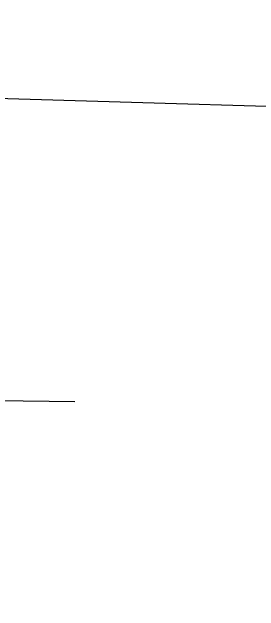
# Model space of a CAD drawing. Header units: inches. Extents: x 191440 to 383551, y 141411 to 284946.
# Drawn here: x 191677.29 to 191681.38, y 141511.02 to 141520.95 of the extents above; entities that cross this region are included whole.
import ezdxf

# ---------------------------------------------------------------- set-up
doc = ezdxf.new("R2010")
doc.units = ezdxf.units.IN
doc.header["$MEASUREMENT"] = 0
for name, color, linetype in [('HOME', 8, 'Continuous'), ('Sanitary', 6, 'Continuous'), ('VP', 7, 'Continuous')]:
    doc.layers.add(name, color=color, linetype=linetype)
doc.styles.add('ROMANS', font='romans', dxfattribs={"height": 1})
doc.dimstyles.new('osama', dxfattribs={"dimtxt": 50, "dimasz": 45, "dimexe": 0.18, "dimexo": 0.0625, "dimgap": 0.2, "dimtad": 0, "dimdec": 0, "dimzin": 0, "dimdsep": 46, "dimtxsty": 'ROMANS', "dimcen": 0, "dimse1": 1, "dimse2": 1, "dimclrd": 3, "dimclre": 3, "dimclrt": 5, "dimadec": 0, "dimazin": 0, "dimtfac": 0.6, "dimtdec": 0, "dimtmove": 2, "dimatfit": 3, "dimfxl": 1, "dimtolj": 1, "dimtzin": 0, "dimarcsym": 0})

msp = doc.modelspace()

# ---------------------------------------------------------------- linework, layer by layer
at = {"layer": 'HOME', "elevation": 678.405, "flags": 128}
msp.add_lwpolyline([(191689.90224, 141519.13642), (191671.24234, 141519.68666), (191670.22913, 141507.81046), (191681.16461, 141507.71204)], dxfattribs=at)
at = {"layer": 'VP', "color": 252}
msp.add_line((191676.85942, 141514.51327), (191678.32816, 141514.49162), dxfattribs=at)

# ---------------------------------------------------------------- leaders
at = {"layer": 'Sanitary', "ltscale": 0.5}
for points in [[(191657.66913, 141520.21779), (191658.11744, 141520.51917), (191658.57954, 141520.46732)], [(191653.4749, 141520.58474), (191653.79451, 141519.51639), (191654.25774, 141519.47586)]]:
    msp.add_leader(points, dimstyle='osama', override={"dimasz": 100, "dimgap": 0.09}, dxfattribs=at)

doc.saveas('drawing.dxf')
